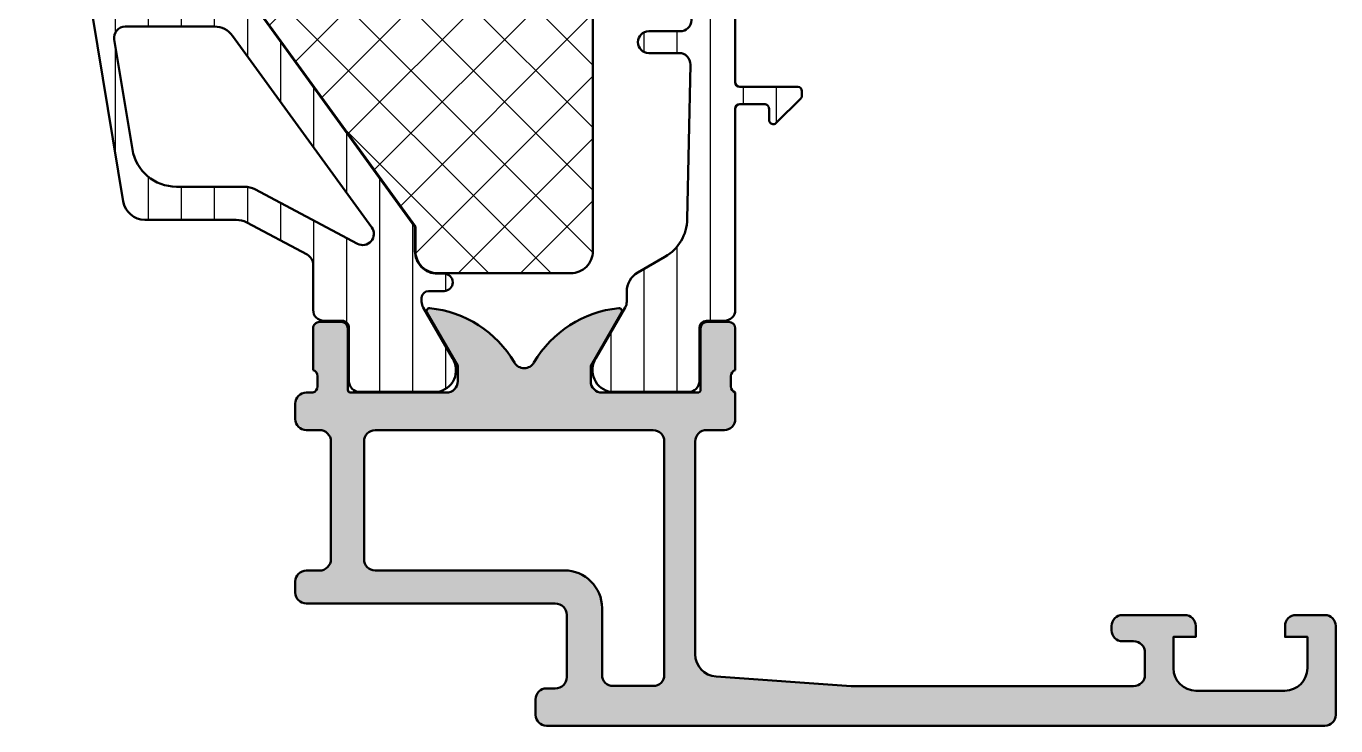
# Model space of a CAD drawing. Extents: x -35 to 43, y 0 to 100.
# Drawn here: x -15.9 to 43, y 0 to 31.5 of the extents above; entities that cross this region are included whole.
import ezdxf

# ---------------------------------------------------------------- set-up
doc = ezdxf.new("R2010")
doc.units = 0
for name, color, linetype, lineweight in [('0S-Alu contour', 7, 'Continuous', 50), ('0S-Alu hatch', 252, 'Continuous', 25), ('0S-Plastic contour', 254, 'Continuous', 50), ('0S-Plastic hatch', 253, 'Continuous', 25), ('0S-PT contour', 91, 'Continuous', 50), ('0S-PT hatch', 103, 'Continuous', 25)]:
    doc.layers.add(name, color=color, linetype=linetype, lineweight=lineweight)
pattern_1 = [(90, (0, 0), (-1.4859, 0), [])]

# ---------------------------------------------------------------- blocks, each defined once
blk = doc.blocks.new('445540__DCE06DD0_D2D4_4092_9A2A_D291191FE591_')
at = {"layer": '0S-Alu hatch'}
h = blk.add_hatch(color=256, dxfattribs=at)
edge = h.paths.add_edge_path()
edge.add_arc((-3.309999999999988, 13.79999999999999), 0.4899999999999807, 180, 269.9999999999992)
edge.add_line((-3.309999999999995, 13.31000000000001), (-2.709999999999965, 13.31))
edge.add_ellipse((-2.709999999999986, 12.80000000000003), major_axis=(-0.5099999999999714, 0), ratio=1, start_angle=180, end_angle=269.9999999999976, ccw=False)
edge.add_line((-2.200000000000015, 12.80000000000003), (-2.200000000000017, 7.5))
edge.add_ellipse((-2.710000000000022, 7.500000000000001), major_axis=(-0.5100000000000052, 0), ratio=1, start_angle=90.0000000000008, end_angle=180, ccw=False)
edge.add_line((-2.710000000000015, 6.989999999999996), (-3.310000000000009, 6.990000000000003))
edge.add_arc((-3.310000000000016, 6.500000000000031), 0.4899999999999718, 89.99999999999918, 180)
edge.add_line((-3.799999999999988, 6.500000000000031), (-3.79999999999999, 6.000000000000015))
edge.add_arc((-3.310000000000002, 6.000000000000001), 0.4899999999999878, 180, 270)
edge.add_line((-3.310000000000002, 5.510000000000013), (7.890000000000014, 5.510000000000006))
edge.add_ellipse((7.890000000000014, 5.000000000000014), major_axis=(-0.5099999999999918, 0), ratio=1, start_angle=180, end_angle=270, ccw=False)
edge.add_line((8.400000000000006, 5.000000000000014), (8.400000000000013, 2.200000000000008))
edge.add_ellipse((7.890000000000014, 2.200000000000005), major_axis=(-0.509999999999998, 0), ratio=1, start_angle=90, end_angle=180, ccw=False)
edge.add_line((7.890000000000014, 1.690000000000007), (7.490000000000001, 1.690000000000004))
edge.add_arc((7.490000000000001, 1.20000000000001), 0.4899999999999933, 90, 180)
edge.add_line((7.000000000000008, 1.20000000000001), (7.000000000000007, 0.4999999999999922))
edge.add_arc((7.489999999999987, 0.4999999999999922), 0.4899999999999807, 180, 270.0000000000008)
edge.add_line((7.489999999999994, 0.0100000000000116), (42.49, 0.0100000000000001))
edge.add_arc((42.49, 0.5000000000000002), 0.4900000000000002, 270, 360)
edge.add_line((42.98, 0.5000000000000002), (42.98, 4.5))
edge.add_arc((42.49, 4.5), 0.490000000000002, 0, 90)
edge.add_line((42.49, 4.990000000000002), (41.18999999999998, 4.99))
edge.add_arc((41.18999999999998, 4.5), 0.4900000000000003, 90, 180)
edge.add_line((40.69999999999999, 4.5), (40.69999999999999, 4.010000000000005))
edge.add_line((40.69999999999999, 4.010000000000005), (41.69999999999999, 4.009999999999999))
edge.add_line((41.69999999999999, 4.009999999999999), (41.69999999999997, 2.599999999999996))
edge.add_ellipse((40.68999999999996, 2.600000000000012), major_axis=(-1.010000000000005, 0), ratio=1, start_angle=90.0000000000004, end_angle=180, ccw=False)
edge.add_line((40.68999999999997, 1.590000000000007), (36.69, 1.589999999999993))
edge.add_ellipse((36.69, 2.599999999999993), major_axis=(-1.01, 0), ratio=1, start_angle=0, end_angle=90, ccw=False)
edge.add_line((35.68, 2.599999999999993), (35.68, 4.009999999999999))
edge.add_line((35.68, 4.009999999999999), (36.67999999999999, 4.009999999999999))
edge.add_line((36.67999999999999, 4.009999999999999), (36.67999999999999, 4.5))
edge.add_arc((36.18999999999999, 4.500000000000002), 0.490000000000002, 0, 90)
edge.add_line((36.18999999999999, 4.990000000000004), (33.39000000000001, 4.990000000000001))
edge.add_arc((33.39000000000001, 4.500000000000002), 0.4899999999999985, 90, 180)
edge.add_line((32.90000000000001, 4.500000000000002), (32.90000000000001, 4.29999999999998))
edge.add_arc((33.39000000000001, 4.29999999999998), 0.4899999999999949, 180, 270.0000000000008)
edge.add_line((33.39000000000002, 3.809999999999985), (33.89000000000001, 3.809999999999982))
edge.add_ellipse((33.89000000000001, 3.299999999999991), major_axis=(-0.5099999999999909, 0), ratio=1, start_angle=180, end_angle=270, ccw=False)
edge.add_line((34.4, 3.299999999999991), (34.39999999999999, 2.299999999999897))
edge.add_ellipse((33.88999999999998, 2.299999999999906), major_axis=(-0.5100000000000123, 0), ratio=1, start_angle=90.0000000000008, end_angle=180, ccw=False)
edge.add_line((33.88999999999998, 1.789999999999894), (21.18964331152382, 1.789999999999899))
edge.add_line((21.18964331152382, 1.789999999999899), (15.11804047951218, 2.22368591657225))
edge.add_ellipse((15.18999999999999, 3.231119203401298), major_axis=(-1.010000000000006, 0), ratio=1, start_angle=0, end_angle=85.91438322002438, ccw=False)
edge.add_line((14.17999999999998, 3.231119203401298), (14.18000000000001, 12.79999999999992))
edge.add_ellipse((14.68999999999999, 12.79999999999992), major_axis=(-0.5099999999999838, 0), ratio=1, start_angle=269.9999999999996, end_angle=360, ccw=False)
edge.add_line((14.68999999999999, 13.3099999999999), (15.49, 13.30999999999989))
edge.add_arc((15.49000000000001, 13.79999999999988), 0.4899999999999843, 269.9999999999992, 360)
edge.add_line((15.98, 13.79999999999988), (15.98, 14.99262344879947))
edge.add_ellipse((16.06883644654303, 15.26752059199314), major_axis=(-0.2888950563274324, 0), ratio=1, start_angle=-1.1442552597371218, end_angle=72.09111310866291, ccw=False)
edge.add_line((15.77999899999999, 15.2732897379372), (15.77999899999999, 15.72668241068087))
edge.add_ellipse((16.06886709564316, 15.73244365946855), major_axis=(-0.2889255417371464, 0), ratio=1, start_angle=-72.0866793135196, end_angle=1.1425681414552855, ccw=False)
edge.add_line((15.98, 16.0073629348569), (15.97999999999998, 17.87999800000002))
edge.add_arc((15.68999999999998, 17.87999800000001), 0.2900000000000027, 0, 89.9999999999986)
edge.add_line((15.68999999999999, 18.16999800000002), (14.71002568095721, 18.16999800000002))
edge.add_arc((14.71002568095721, 17.87999800000001), 0.2900000000000027, 90.00000000000142, 180)
edge.add_line((14.42002568095721, 17.87999800000001), (14.42002568095722, 15.12000000000001))
edge.add_ellipse((14.29002568095725, 15.12000000000002), major_axis=(-0.1299999999999635, 0), ratio=1, start_angle=90, end_angle=180, ccw=False)
edge.add_line((14.29002568095725, 14.99000000000005), (9.990000000000045, 14.99000000000006))
edge.add_ellipse((9.990000000000045, 15.50000000000005), major_axis=(-0.5099999999999838, 0), ratio=1, start_angle=0, end_angle=90, ccw=False)
edge.add_line((9.48000000000006, 15.50000000000005), (9.480000000000132, 16.20267949192444))
edge.add_line((9.480000000000132, 16.20267949192444), (10.86283520358449, 18.59782032302734))
edge.add_arc((10.75188021535154, 18.66188021535157), 0.1281197846484514, 329.9999999999974, 455.7414612842213)
edge.add_arc((11.23826165041132, 13.8243899230558), 4.989999999999979, 95.74146128421864, 149.6914553978769)
edge.add_ellipse((6.489999999999994, 16.59999999999978), major_axis=(-0.5100000000000104, 0), ratio=1, start_angle=30.30854460212481, end_angle=149.6914553978751, ccw=False)
edge.add_arc((1.741738349588658, 13.82438992305575), 4.99000000000001, 30.30854460212351, 84.2585387157822)
edge.add_arc((2.228119784648384, 18.66188021535158), 0.1281197846484315, 84.25853871578413, 210.0000000000005)
edge.add_line((2.117164796415452, 18.59782032302736), (3.49999999999985, 16.20267949192441))
edge.add_line((3.49999999999985, 16.20267949192441), (3.499999999999914, 15.50000000000008))
edge.add_ellipse((2.989999999999909, 15.50000000000003), major_axis=(-0.5100000000000052, 0), ratio=1, start_angle=90.0000000000008, end_angle=180, ccw=False)
edge.add_line((2.989999999999916, 14.99000000000003), (-1.310025680957224, 14.99000000000003))
edge.add_ellipse((-1.310025680957217, 15.12000000000003), major_axis=(-0.1299999999999919, 0), ratio=1, start_angle=0, end_angle=89.99999999999687, ccw=False)
edge.add_line((-1.440025680957209, 15.12000000000003), (-1.440025680957205, 17.87999800000001))
edge.add_arc((-1.730025680957204, 17.87999800000001), 0.2899999999999991, 0, 90)
edge.add_line((-1.730025680957204, 18.16999800000001), (-2.71, 18.16999800000001))
edge.add_arc((-2.710000000000015, 17.87999800000001), 0.2900000000000062, 89.99999999999721, 180)
edge.add_line((-3.000000000000021, 17.87999800000001), (-3, 16.00736293485693))
edge.add_ellipse((-3.088867095643166, 15.73244365946858), major_axis=(-0.2889255417371519, 0), ratio=1, start_angle=178.8574318584978, end_angle=252.0866793135164, ccw=False)
edge.add_line((-2.799998999999999, 15.72668241068065), (-2.799999000000006, 15.27328973793732))
edge.add_ellipse((-3.088836446543048, 15.26752059199311), major_axis=(-0.2888950563274319, 0), ratio=1, start_angle=106.1312633629922, end_angle=181.1442552597671, ccw=False)
edge.add_line((-3.008570173487521, 14.99), (-3.310000000000002, 14.99))
edge.add_arc((-3.310000000000002, 14.5), 0.4900000000000074, 90, 180)
edge.add_line((-3.800000000000009, 14.5), (-3.799999999999968, 13.79999999999999))
edge = h.paths.add_edge_path()
edge.add_ellipse((-0.2099999999999866, 12.8), major_axis=(-0.5, 0), ratio=1, start_angle=270, end_angle=360, ccw=False)
edge.add_line((-0.2099999999999866, 13.3), (12.28999999999999, 13.3))
edge.add_ellipse((12.28999999999999, 12.8), major_axis=(-0.5, 0), ratio=1, start_angle=180, end_angle=270, ccw=False)
edge.add_line((12.78999999999999, 12.8), (12.78999999999999, 2.300000000000004))
edge.add_ellipse((12.28999999999999, 2.300000000000004), major_axis=(-0.5, 0), ratio=1, start_angle=90, end_angle=180, ccw=False)
edge.add_line((12.28999999999999, 1.800000000000004), (10.49, 1.800000000000005))
edge.add_ellipse((10.49, 2.299999999999998), major_axis=(-0.4999999999999929, 0), ratio=1, start_angle=0, end_angle=90, ccw=False)
edge.add_line((9.990000000000009, 2.299999999999999), (9.990000000000009, 5.300000000000004))
edge.add_arc((8.290000000000006, 5.300000000000004), 1.700000000000002, 0, 90)
edge.add_line((8.290000000000006, 7.000000000000007), (-0.2099999999999937, 7.000000000000007))
edge.add_ellipse((-0.2099999999999937, 7.500000000000007), major_axis=(-0.5, 0), ratio=1, start_angle=0, end_angle=90, ccw=False)
edge.add_line((-0.7099999999999937, 7.500000000000007), (-0.7099999999999868, 12.8))
at = {"layer": '0S-Alu contour', "color": 7}
for points in [[(2.117164796415452, 18.59782032302736), (3.49999999999985, 16.20267949192441), (3.499999999999914, 15.50000000000008)], [(9.48000000000006, 15.50000000000005), (9.480000000000132, 16.20267949192444), (10.86283520358449, 18.59782032302734)], [(-3.000000000000021, 17.87999800000001), (-3, 16.00736293485693)], [(-1.730025680957204, 18.16999800000001), (-2.71, 18.16999800000001)], [(-1.440025680957209, 15.12000000000003), (-1.440025680957205, 17.87999800000001)], [(14.42002568095721, 17.87999800000001), (14.42002568095722, 15.12000000000001)], [(15.68999999999999, 18.16999800000002), (14.71002568095721, 18.16999800000002)], [(15.98, 16.0073629348569), (15.97999999999998, 17.87999800000002)], [(-2.799998999999999, 15.72668241068065), (-2.799999000000006, 15.27328973793732)], [(15.77999899999999, 15.2732897379372), (15.77999899999999, 15.72668241068087)], [(-3.008570173487521, 14.99), (-3.310000000000002, 14.99)], [(2.989999999999916, 14.99000000000003), (-1.310025680957224, 14.99000000000003)], [(14.29002568095725, 14.99000000000005), (9.990000000000045, 14.99000000000006)], [(15.98, 13.79999999999988), (15.98, 14.99262344879947)], [(-3.800000000000009, 14.5), (-3.799999999999968, 13.79999999999999)], [(-3.309999999999995, 13.31000000000001), (-2.709999999999965, 13.31)], [(-0.2099999999999866, 13.3), (12.28999999999999, 13.3)], [(14.68999999999999, 13.3099999999999), (15.49, 13.30999999999989)], [(-2.200000000000015, 12.80000000000003), (-2.200000000000017, 7.5)], [(-0.7099999999999937, 7.500000000000007), (-0.7099999999999868, 12.8)], [(12.78999999999999, 12.8), (12.78999999999999, 2.300000000000004)], [(14.17999999999998, 3.231119203401298), (14.18000000000001, 12.79999999999992)], [(-3.799999999999988, 6.500000000000031), (-3.79999999999999, 6.000000000000015)], [(-2.710000000000015, 6.989999999999996), (-3.310000000000009, 6.990000000000003)], [(8.290000000000006, 7.000000000000007), (-0.2099999999999937, 7.000000000000007)], [(-3.310000000000002, 5.510000000000013), (7.890000000000014, 5.510000000000006)], [(9.990000000000009, 2.299999999999999), (9.990000000000009, 5.300000000000004)], [(8.400000000000006, 5.000000000000014), (8.400000000000013, 2.200000000000008)], [(36.18999999999999, 4.990000000000004), (33.39000000000001, 4.990000000000001)], [(42.49, 4.990000000000002), (41.18999999999998, 4.99)], [(32.90000000000001, 4.500000000000002), (32.90000000000001, 4.29999999999998)], [(35.68, 2.599999999999993), (35.68, 4.009999999999999), (36.67999999999999, 4.009999999999999), (36.67999999999999, 4.5)], [(40.69999999999999, 4.5), (40.69999999999999, 4.010000000000005), (41.69999999999999, 4.009999999999999), (41.69999999999997, 2.599999999999996)], [(42.98, 0.5000000000000002), (42.98, 4.5)], [(33.39000000000002, 3.809999999999985), (33.89000000000001, 3.809999999999982)], [(34.4, 3.299999999999991), (34.39999999999999, 2.299999999999897)], [(12.28999999999999, 1.800000000000004), (10.49, 1.800000000000005)], [(33.88999999999998, 1.789999999999894), (21.18964331152382, 1.789999999999899), (15.11804047951218, 2.22368591657225)], [(7.000000000000008, 1.20000000000001), (7.000000000000007, 0.4999999999999922)], [(7.890000000000014, 1.690000000000007), (7.490000000000001, 1.690000000000004)], [(40.68999999999997, 1.590000000000007), (36.69, 1.589999999999993)], [(7.489999999999994, 0.0100000000000116), (42.49, 0.0100000000000001)]]:
    blk.add_lwpolyline(points, dxfattribs=at)
for centre, radius, start, end in [((2.228119784648384, 18.66188021535158), 0.1281197846484315, 84.25853871578413, 210.0000000000005), ((1.741738349588658, 13.82438992305575), 4.99000000000001, 30.30854460212351, 84.2585387157822), ((11.23826165041132, 13.8243899230558), 4.989999999999979, 95.74146128421864, 149.6914553978769), ((10.75188021535154, 18.66188021535157), 0.1281197846484514, 329.9999999999974, 95.74146128422142), ((-2.710000000000015, 17.87999800000001), 0.2900000000000062, 89.99999999999721, 180), ((-1.730025680957204, 17.87999800000001), 0.2899999999999991, 0, 90), ((14.71002568095721, 17.87999800000001), 0.2900000000000027, 90.00000000000142, 180), ((15.68999999999998, 17.87999800000001), 0.2900000000000027, 0, 89.9999999999986), ((-3.310000000000002, 14.5), 0.4900000000000074, 90, 180), ((-3.309999999999988, 13.79999999999999), 0.4899999999999807, 180, 269.9999999999992), ((15.49000000000001, 13.79999999999988), 0.4899999999999843, 269.9999999999992, 0), ((-3.310000000000016, 6.500000000000031), 0.4899999999999718, 89.99999999999918, 180), ((8.290000000000006, 5.300000000000004), 1.700000000000002, 0, 90), ((-3.310000000000002, 6.000000000000001), 0.4899999999999878, 180, 270), ((33.39000000000001, 4.500000000000002), 0.4899999999999985, 90, 180), ((36.18999999999999, 4.500000000000002), 0.490000000000002, 0, 90), ((41.18999999999998, 4.5), 0.4900000000000003, 90, 180), ((42.49, 4.5), 0.490000000000002, 0, 90), ((33.39000000000001, 4.29999999999998), 0.4899999999999949, 180, 270.0000000000008), ((7.490000000000001, 1.20000000000001), 0.4899999999999933, 90, 180), ((7.489999999999987, 0.4999999999999922), 0.4899999999999807, 180, 270.0000000000008), ((42.49, 0.5000000000000002), 0.4900000000000002, 270, 0)]:
    blk.add_arc(centre, radius, start, end, dxfattribs=at)
at = {"layer": '0S-Alu contour', "color": 7, "extrusion": (0, 0, -1)}
for centre, radius, start, end in [((3.088867095643166, 15.73244365946858), 0.2889255417371519, 107.9133206864836, 181.1425681415022), ((-6.489999999999994, 16.59999999999978), 0.5100000000000104, 210.3085446021249, 329.6914553978753), ((-16.06886709564316, 15.73244365946855), 0.2889255417371464, 358.8574318585447, 72.08667931351962), ((-2.989999999999909, 15.50000000000003), 0.5100000000000052, 180, 269.9999999999992), ((-9.990000000000045, 15.50000000000005), 0.5099999999999838, 270, 0), ((3.088836446543048, 15.26752059199311), 0.2888950563274319, 178.8557447402329, 253.8687366370078), ((1.310025680957217, 15.12000000000003), 0.1299999999999919, 270.0000000000031, 0), ((-14.29002568095725, 15.12000000000002), 0.1299999999999635, 180, 270), ((-16.06883644654303, 15.26752059199314), 0.2888950563274324, 287.9088868913371, 1.144255259737108), ((2.709999999999986, 12.80000000000003), 0.5099999999999714, 90.00000000000239, 180), ((0.2099999999999866, 12.8), 0.5, 0, 90), ((-12.28999999999999, 12.8), 0.5, 90, 180), ((-14.68999999999999, 12.79999999999992), 0.5099999999999838, 0, 90.0000000000004), ((2.710000000000022, 7.500000000000001), 0.5100000000000052, 180, 269.9999999999992), ((0.2099999999999937, 7.500000000000007), 0.5, 270, 0), ((-7.890000000000014, 5.000000000000014), 0.5099999999999918, 90, 180), ((-33.89000000000001, 3.299999999999991), 0.5099999999999909, 90, 180), ((-15.18999999999999, 3.231119203401298), 1.010000000000006, 274.0856167799756, 0), ((-36.69, 2.599999999999993), 1.01, 270, 0), ((-40.68999999999996, 2.600000000000012), 1.010000000000005, 180, 269.9999999999996), ((-7.890000000000014, 2.200000000000005), 0.509999999999998, 180, 270), ((-10.49, 2.299999999999998), 0.4999999999999929, 270, 0), ((-12.28999999999999, 2.300000000000004), 0.5, 180, 270), ((-33.88999999999998, 2.299999999999906), 0.5100000000000123, 180, 269.9999999999992)]:
    blk.add_arc(centre, radius, start, end, dxfattribs=at)
blk = doc.blocks.new('245333__CA437970_E6E6_48C7_9A82_81B2F6ED6A82___040BDB8F_8A18_4A2A_B75D_3E2C8978159D_')
at = {"layer": '0S-Plastic hatch'}
h = blk.add_hatch(dxfattribs=at)
h.set_pattern_fill('ANSI31', color=256, scale=0.4680000000000001, angle=45, style=0)
h.set_pattern_definition(pattern_1)
edge = h.paths.add_edge_path()
edge.add_line((15.97999999999989, 73.79000299999997), (15.97999999999992, 64.75000000000767))
edge.add_arc((16.18999999999993, 64.75000000000767), 0.2100000000000151, 180, 269.9999999999971)
edge.add_line((16.18999999999992, 64.54000000000767), (17.28999999999603, 64.54000000000755))
edge.add_arc((17.28999999999605, 64.75000000000774), 0.2100000000001927, 269.9999999999932, 360)
edge.add_line((17.49999999999625, 64.75000000000774), (17.49999999999624, 65.25000000000763))
edge.add_ellipse((17.68999999999624, 65.25000000000763), major_axis=(-0.1900000000000084, 0), ratio=1, start_angle=225.0000000000016, end_angle=360, ccw=False)
edge.add_line((17.82435028842169, 65.38435028843308), (18.92435028842167, 64.2843502884331))
edge.add_ellipse((18.78999999999616, 64.15000000000761), major_axis=(-0.190000000000084, 0), ratio=1, start_angle=180, end_angle=224.9999999999962, ccw=False)
edge.add_line((18.97999999999624, 64.15000000000761), (18.97999999999601, 63.9500000000072))
edge.add_ellipse((18.78999999999621, 63.95000000000742), major_axis=(-0.1899999999998023, 0), ratio=1, start_angle=90, end_angle=180, ccw=False)
edge.add_line((18.78999999999621, 63.76000000000762), (16.18999999999616, 63.76000000000761))
edge.add_arc((16.18999999999616, 63.55000000001139), 0.2099999999962208, 90.00000000000095, 180)
edge.add_line((15.97999999999994, 63.55000000001139), (15.98000000000007, 28.94999999999603))
edge.add_arc((16.18999999999617, 28.94999999999603), 0.2099999999961071, 180, 270)
edge.add_line((16.18999999999617, 28.73999999999992), (18.78999999999621, 28.73999999999993))
edge.add_ellipse((18.7899999999962, 28.55000000000013), major_axis=(-0.1899999999997952, 0), ratio=1, start_angle=180, end_angle=269.99999999999784, ccw=False)
edge.add_line((18.979999999996, 28.55000000000013), (18.97999999999625, 28.3500000000002))
edge.add_ellipse((18.78999999999621, 28.34999999999995), major_axis=(-0.1900000000000368, 0), ratio=1, start_angle=135.0000000000015, end_angle=180, ccw=False)
edge.add_line((18.92435028842168, 28.21564971157449), (17.82435028842169, 27.11564971157447))
edge.add_ellipse((17.68999999999624, 27.24999999999992), major_axis=(-0.1900000000000011, 0), ratio=1, start_angle=0, end_angle=134.9999999999985, ccw=False)
edge.add_line((17.49999999999624, 27.24999999999992), (17.49999999999624, 27.74999999999979))
edge.add_arc((17.28999999999605, 27.74999999999979), 0.2100000000001891, 0, 90.0000000000058)
edge.add_line((17.28999999999603, 27.95999999999998), (16.19000000000376, 27.95999999999988))
edge.add_arc((16.19000000000378, 27.74999999999617), 0.2100000000037028, 90.00000000000486, 180)
edge.add_line((15.98000000000007, 27.74999999999617), (15.98000000000011, 18.70999700000012))
edge.add_ellipse((15.49, 18.70999700000012), major_axis=(-0.4900000000001051, 0), ratio=1, start_angle=90, end_angle=180, ccw=False)
edge.add_line((15.49, 18.21999700000001), (14.67966598775747, 18.21999700000002))
edge.add_arc((14.67966598775747, 17.90999700000001), 0.3100000000000058, 90, 180)
edge.add_line((14.36966598775747, 17.90999700000001), (14.37000061716089, 15.50999722280127))
edge.add_ellipse((13.88000531041818, 15.50999530673904), major_axis=(-0.4899953067464561, 0), ratio=1, start_angle=89.99992156330188, end_angle=180.0002240468632, ccw=False)
edge.add_line((13.88000463962507, 15.01999999999304), (10.40417750381583, 15.02000000000001))
edge.add_ellipse((10.54577115089187, 15.99981807472286), major_axis=(-0.9899960709244748, 0), ratio=1, start_angle=-32.74075698839442, end_angle=81.77710364110402, ccw=False)
edge.add_line((9.7130594459111, 16.53524634894259), (11.03169560919379, 18.81919149350405))
edge.add_arc((10.59002263812885, 19.07419146728957), 0.5099999999999473, 330.0000034006555, 360.5398516222405)
edge.add_line((11.10000000000013, 19.07899671221209), (11.10000000000013, 19.53149545762268))
edge.add_ellipse((12.09000000000008, 19.53149545762267), major_axis=(-0.9899999999999485, 0), ratio=1, start_angle=299.9999999999982, end_angle=360, ccw=False)
edge.add_line((11.59500000000014, 20.38886060736924), (12.81844590919087, 21.09521743237939))
edge.add_arc((11.81344590919092, 22.83592849398614), 2.010000000000001, 299.9999999999983, 358.8298047176663)
edge.add_line((13.82302670811728, 22.79487958917154), (13.96488342538068, 29.7395846062411))
edge.add_arc((13.4549897898322, 29.75000000000003), 0.5100000000000029, 358.8298047176656, 449.9999999999996)
edge.add_line((13.4549897898322, 30.26000000000003), (12.09, 30.26000000000003))
edge.add_ellipse((12.09, 30.75000000000003), major_axis=(-0.490000000000002, 0), ratio=1, start_angle=-90, end_angle=90, ccw=False)
edge.add_line((12.09, 31.24000000000004), (13.49584299149151, 31.24000000000002))
edge.add_arc((13.49584299149152, 31.75000000000002), 0.509999999999998, 269.9999999999992, 358.8298047176663)
edge.add_line((14.00573662704, 31.73958460624109), (14.16914943367725, 39.73958460624114))
edge.add_arc((13.65925579812882, 39.75000000000008), 0.5099999999999496, 358.8298047176656, 450.0000000000004)
edge.add_line((13.65925579812882, 40.26000000000002), (12.09000000000001, 40.26000000000002))
edge.add_ellipse((12.09000000000001, 40.75000000000002), major_axis=(-0.490000000000002, 0), ratio=1, start_angle=-90, end_angle=90, ccw=False)
edge.add_line((12.09000000000001, 41.24000000000003), (13.68999999999992, 41.24000000000002))
edge.add_arc((13.68999999999992, 41.7500000000001), 0.5100000000000762, 269.9999999999996, 360)
edge.add_line((14.2, 41.7500000000001), (14.2, 50.75000000000001))
edge.add_arc((13.68999999999999, 50.75000000000001), 0.5100000000000087, 0, 89.9999999999996)
edge.add_line((13.68999999999999, 51.26000000000002), (12.09, 51.26000000000002))
edge.add_ellipse((12.09, 51.75000000000003), major_axis=(-0.490000000000002, 0), ratio=1, start_angle=-90, end_angle=90, ccw=False)
edge.add_line((12.09, 52.24000000000003), (13.65925579812879, 52.24000000000004))
edge.add_arc((13.65925579812878, 52.75000000000003), 0.5099999999999838, 270.0000000000004, 361.1701952823318)
edge.add_line((14.16914943367725, 52.76041539375894), (14.00573662704, 60.76041539375893))
edge.add_arc((13.49584299149152, 60.74999999999999), 0.5099999999999995, 1.170195282334352, 89.999999999998)
edge.add_line((13.49584299149154, 61.25999999999999), (12.08999999999998, 61.26000000000004))
edge.add_ellipse((12.08999999999998, 61.75000000000003), major_axis=(-0.4899999999999878, 0), ratio=1, start_angle=-90, end_angle=90, ccw=False)
edge.add_line((12.08999999999998, 62.24000000000001), (13.45498978983221, 62.24000000000003))
edge.add_arc((13.4549897898322, 62.75000000000003), 0.509999999999998, 270.0000000000008, 361.1701952823344)
edge.add_line((13.96488342538068, 62.76041539375897), (13.82302670811728, 69.70512041082851))
edge.add_arc((11.81344590919098, 69.66407150601391), 2.009999999999937, 1.170195282334352, 59.99999999999964)
edge.add_line((12.81844590919096, 71.40478256762057), (11.59500000000011, 72.11113939263083))
edge.add_ellipse((12.09000000000011, 72.96850454237742), major_axis=(-0.9899999999999904, 0), ratio=1, start_angle=0, end_angle=59.99999999999977, ccw=False)
edge.add_line((11.10000000000012, 72.96850454237742), (11.10000000000015, 73.4210032878028))
edge.add_arc((10.59002263812846, 73.42580853271025), 0.5100000000002292, 359.4601483794541, 389.999996599346)
edge.add_line((11.03169560919363, 73.68080850649592), (9.71305944591088, 75.9647536510575))
edge.add_ellipse((10.54577115089172, 76.50018192527715), major_axis=(-0.989996070924484, 0), ratio=1, start_angle=-81.777103641096, end_angle=32.740756988388284, ccw=False)
edge.add_line((10.40417750381554, 77.47999999999999), (13.88000463962494, 77.48000000000695))
edge.add_ellipse((13.88000463962493, 76.99000402256138), major_axis=(-0.4899959774455738, 0), ratio=1, start_angle=179.9920113084649, end_angle=269.99999999999835, ccw=False)
edge.add_line((14.37000061230764, 76.98993570292706), (14.36966598785454, 74.59000439430844))
edge.add_arc((14.67966598775733, 74.590003), 0.3099999999059286, 179.9997422960936, 270.0000000000007)
edge.add_line((14.67966598775733, 74.28000300009407), (15.48999999999984, 74.280003))
edge.add_ellipse((15.48999999999985, 73.79000299999996), major_axis=(-0.4900000000000376, 0), ratio=1, start_angle=180, end_angle=270.0000000000008, ccw=False)
at = {"layer": '0S-Plastic contour', "color": 7}
for points in [[(10.40417750381554, 77.47999999999999), (13.88000463962494, 77.48000000000695)], [(14.37000061230764, 76.98993570292706), (14.36966598785454, 74.59000439430844)], [(11.03169560919363, 73.68080850649592), (9.71305944591088, 75.9647536510575)], [(14.67966598775733, 74.28000300009407), (15.48999999999984, 74.280003)], [(15.97999999999989, 73.79000299999997), (15.97999999999992, 64.75000000000767)], [(11.10000000000012, 72.96850454237742), (11.10000000000015, 73.4210032878028)], [(12.81844590919096, 71.40478256762057), (11.59500000000011, 72.11113939263083)], [(13.96488342538068, 62.76041539375897), (13.82302670811728, 69.70512041082851)], [(17.82435028842169, 65.38435028843308), (18.92435028842167, 64.2843502884331)], [(17.49999999999625, 64.75000000000774), (17.49999999999624, 65.25000000000763)], [(16.18999999999992, 64.54000000000767), (17.28999999999603, 64.54000000000755)], [(18.78999999999621, 63.76000000000762), (16.18999999999616, 63.76000000000761)], [(18.97999999999624, 64.15000000000761), (18.97999999999601, 63.9500000000072)], [(15.97999999999994, 63.55000000001139), (15.98000000000007, 28.94999999999603)], [(12.08999999999998, 62.24000000000001), (13.45498978983221, 62.24000000000003)], [(13.49584299149154, 61.25999999999999), (12.08999999999998, 61.26000000000004)], [(14.16914943367725, 52.76041539375894), (14.00573662704, 60.76041539375893)], [(12.09, 52.24000000000003), (13.65925579812879, 52.24000000000004)], [(13.68999999999999, 51.26000000000002), (12.09, 51.26000000000002)], [(14.2, 41.7500000000001), (14.2, 50.75000000000001)], [(12.09000000000001, 41.24000000000003), (13.68999999999992, 41.24000000000002)], [(13.65925579812882, 40.26000000000002), (12.09000000000001, 40.26000000000002)], [(14.00573662704, 31.73958460624109), (14.16914943367725, 39.73958460624114)], [(12.09, 31.24000000000004), (13.49584299149151, 31.24000000000002)], [(13.4549897898322, 30.26000000000003), (12.09, 30.26000000000003)], [(13.82302670811728, 22.79487958917154), (13.96488342538068, 29.7395846062411)], [(16.18999999999617, 28.73999999999992), (18.78999999999621, 28.73999999999993)], [(18.979999999996, 28.55000000000013), (18.97999999999625, 28.3500000000002)], [(15.98000000000007, 27.74999999999617), (15.98000000000011, 18.70999700000012)], [(17.28999999999603, 27.95999999999998), (16.19000000000376, 27.95999999999988)], [(17.49999999999624, 27.24999999999992), (17.49999999999624, 27.74999999999979)], [(18.92435028842168, 28.21564971157449), (17.82435028842169, 27.11564971157447)], [(11.59500000000014, 20.38886060736924), (12.81844590919087, 21.09521743237939)], [(11.10000000000013, 19.07899671221209), (11.10000000000013, 19.53149545762268)], [(9.7130594459111, 16.53524634894259), (11.03169560919379, 18.81919149350405)], [(14.36966598775747, 17.90999700000001), (14.37000061716089, 15.50999722280127)], [(15.49, 18.21999700000001), (14.67966598775747, 18.21999700000002)], [(13.88000463962507, 15.01999999999304), (10.40417750381583, 15.02000000000001)]]:
    blk.add_lwpolyline(points, dxfattribs=at)
at = {"layer": '0S-Plastic contour', "color": 7, "extrusion": (0, 0, -1)}
for centre, radius, start, end in [((-10.54577115089172, 76.50018192527715), 0.989996070924484, 327.2592430116117, 81.77710364109612), ((-13.88000463962493, 76.99000402256138), 0.4899959774455738, 90.00000000000165, 180.0079886915352), ((-15.48999999999985, 73.79000299999996), 0.4900000000000376, 89.99999999999918, 180), ((-12.09000000000011, 72.96850454237742), 0.9899999999999904, 300.0000000000002, 0), ((-17.68999999999624, 65.25000000000763), 0.1900000000000084, 0, 134.9999999999984), ((-18.78999999999616, 64.15000000000761), 0.190000000000084, 135.0000000000038, 180), ((-18.78999999999621, 63.95000000000742), 0.1899999999998023, 180, 270), ((-12.08999999999998, 61.75000000000003), 0.4899999999999878, 270, 90), ((-12.09, 51.75000000000003), 0.490000000000002, 270, 90), ((-12.09000000000001, 40.75000000000002), 0.490000000000002, 270, 90), ((-12.09, 30.75000000000003), 0.490000000000002, 270, 90), ((-18.7899999999962, 28.55000000000013), 0.1899999999997952, 90.00000000000216, 180), ((-18.78999999999621, 28.34999999999995), 0.1900000000000368, 180, 224.9999999999985), ((-17.68999999999624, 27.24999999999992), 0.1900000000000011, 225.0000000000015, 0), ((-12.09000000000008, 19.53149545762267), 0.9899999999999486, 0, 60.00000000000181), ((-15.49, 18.70999700000012), 0.4900000000001051, 180, 270), ((-10.54577115089187, 15.99981807472286), 0.989996070924475, 278.222896358896, 32.74075698839435), ((-13.88000531041818, 15.50999530673904), 0.4899953067464561, 179.9997759531368, 270.0000784366981)]:
    blk.add_arc(centre, radius, start, end, dxfattribs=at)
at = {"layer": '0S-Plastic contour', "color": 7}
for centre, radius, start, end in [((14.67966598775733, 74.590003), 0.3099999999059286, 179.9997422960936, 270.0000000000007), ((10.59002263812846, 73.42580853271025), 0.5100000000002292, 359.4601483794541, 29.99999659934601), ((11.81344590919098, 69.66407150601391), 2.009999999999937, 1.170195282334352, 59.99999999999964), ((16.18999999999993, 64.75000000000767), 0.2100000000000151, 180, 269.9999999999971), ((17.28999999999605, 64.75000000000774), 0.2100000000001927, 269.9999999999932, 0), ((16.18999999999616, 63.55000000001139), 0.2099999999962208, 90.00000000000095, 180), ((13.4549897898322, 62.75000000000003), 0.509999999999998, 270.0000000000008, 1.170195282334352), ((13.49584299149152, 60.74999999999999), 0.5099999999999995, 1.170195282334352, 89.999999999998), ((13.65925579812878, 52.75000000000003), 0.5099999999999838, 270.0000000000004, 1.17019528233186), ((13.68999999999999, 50.75000000000001), 0.5100000000000087, 0, 89.9999999999996), ((13.68999999999992, 41.7500000000001), 0.5100000000000762, 269.9999999999996, 0), ((13.65925579812882, 39.75000000000008), 0.5099999999999496, 358.8298047176656, 90.0000000000004), ((13.49584299149152, 31.75000000000002), 0.509999999999998, 269.9999999999992, 358.8298047176663), ((13.4549897898322, 29.75000000000003), 0.5100000000000029, 358.8298047176656, 89.9999999999996), ((16.18999999999617, 28.94999999999603), 0.2099999999961071, 180, 270), ((16.19000000000378, 27.74999999999617), 0.2100000000037028, 90.00000000000486, 180), ((17.28999999999605, 27.74999999999979), 0.2100000000001891, 0, 90.0000000000058), ((11.81344590919092, 22.83592849398614), 2.010000000000001, 299.9999999999983, 358.8298047176663), ((10.59002263812885, 19.07419146728957), 0.5099999999999473, 330.0000034006555, 0.5398516222405196), ((14.67966598775747, 17.90999700000001), 0.3100000000000058, 90, 180)]:
    blk.add_arc(centre, radius, start, end, dxfattribs=at)
blk = doc.blocks.new('465880__5D8CA858_9A59_423A_A1BF_18327F37A4E4_')
at = {"layer": '0S-PT hatch'}
h = blk.add_hatch(dxfattribs=at)
h.set_pattern_fill('ANSI37', color=256, scale=0.625, angle=90, style=0)
h.set_pattern_definition([(135, (0, 0), (-1.403165018917055, -1.403165018917055), []), (225, (0, 0), (1.403165018917055, -1.403165018917055), [])])
edge = h.paths.add_edge_path()
edge.add_ellipse((8.590000000000018, 61.14999999999987), major_axis=(-0.9900000000000517, 0), ratio=1, start_angle=180, end_angle=269.99999999999955, ccw=False)
edge.add_line((9.58000000000007, 61.14999999999987), (9.580000000000126, 21.35000000000009))
edge.add_ellipse((8.590000000000103, 21.35000000000009), major_axis=(-0.9900000000000233, 0), ratio=1, start_angle=89.9999999999996, end_angle=180, ccw=False)
edge.add_line((8.590000000000096, 20.36000000000006), (2.890000000000021, 20.36000000000006))
edge.add_line((2.890000000000021, 20.36000000000006), (2.590000000000067, 20.36000000000001))
edge.add_ellipse((2.590000000000046, 21.35000000000001), major_axis=(-0.9899999999999913, 0), ratio=1, start_angle=0, end_angle=90.0000000000012, ccw=False)
edge.add_line((1.600000000000054, 21.35000000000001), (1.600000000000051, 22.45324919696233))
edge.add_line((1.600000000000051, 22.45324919696233), (-5.17380363968425, 31.77659005944564))
edge.add_ellipse((-3.563859820878164, 32.94628271150761), major_axis=(-1.989999999999923, 0), ratio=1, start_angle=9.360190801913518, end_angle=35.999999999999886, ccw=False)
edge.add_line((-5.527363772053798, 32.62262821406107), (-8.351706504563843, 49.7569741246221))
edge.add_ellipse((-6.38820255338809, 50.08062862206865), major_axis=(-1.990000000000043, 0), ratio=1, start_angle=-45.0000000000004, end_angle=9.360190801913404, ccw=False)
edge.add_line((-7.795345047949339, 51.48777111662992), (-3.888715369815031, 55.39440079476417))
edge.add_arc((-5.310000000000009, 56.81568542494915), 2.010000000000019, 315.0000000000002, 360)
edge.add_line((-3.29999999999999, 56.81568542494915), (-3.299999999999869, 60.53341924626915))
edge.add_ellipse((-2.309999999999845, 60.5334192462691), major_axis=(-0.9900000000000233, 0), ratio=1, start_angle=299.99999999999915, end_angle=360, ccw=False)
edge.add_line((-2.804999999999843, 61.39078439601572), (-1.737050807568813, 62.00736514974662))
edge.add_ellipse((-1.24205080756883, 61.15000000000002), major_axis=(-0.9899999999999893, 0), ratio=1, start_angle=270.0000000000004, end_angle=299.9999999999992, ccw=False)
edge.add_line((-1.242050807568837, 62.14000000000002), (2.890000000000021, 62.13999999999995))
edge.add_line((2.890000000000021, 62.13999999999995), (8.590000000000025, 62.13999999999992))
at = {"layer": '0S-PT contour', "color": 7}
for points in [[(-2.804999999999843, 61.39078439601572), (-1.737050807568813, 62.00736514974662)], [(-1.242050807568837, 62.14000000000002), (2.890000000000021, 62.13999999999995), (8.590000000000025, 62.13999999999992)], [(9.58000000000007, 61.14999999999987), (9.580000000000126, 21.35000000000009)], [(-3.29999999999999, 56.81568542494915), (-3.299999999999869, 60.53341924626915)], [(-7.795345047949339, 51.48777111662992), (-3.888715369815031, 55.39440079476417)], [(-5.527363772053798, 32.62262821406107), (-8.351706504563843, 49.7569741246221)], [(1.600000000000054, 21.35000000000001), (1.600000000000051, 22.45324919696233), (-5.17380363968425, 31.77659005944564)], [(8.590000000000096, 20.36000000000006), (2.890000000000021, 20.36000000000006), (2.590000000000067, 20.36000000000001)]]:
    blk.add_lwpolyline(points, dxfattribs=at)
at = {"layer": '0S-PT contour', "color": 7, "extrusion": (0, 0, -1)}
for centre, radius, start, end in [((1.24205080756883, 61.15000000000002), 0.9899999999999893, 60.00000000000078, 89.99999999999959), ((-8.590000000000018, 61.14999999999987), 0.9900000000000517, 90.00000000000043, 180), ((2.309999999999845, 60.5334192462691), 0.9900000000000233, 0, 60.00000000000087), ((6.38820255338809, 50.08062862206865), 1.990000000000043, 350.6398091980866, 45.00000000000044), ((3.563859820878164, 32.94628271150761), 1.989999999999923, 324.0000000000002, 350.6398091980865), ((-2.590000000000046, 21.35000000000001), 0.9899999999999913, 269.9999999999988, 0), ((-8.590000000000103, 21.35000000000009), 0.9900000000000233, 180, 270.0000000000004)]:
    blk.add_arc(centre, radius, start, end, dxfattribs=at)
at = {"layer": '0S-PT contour', "color": 7}
blk.add_arc((-5.310000000000009, 56.81568542494915), 2.010000000000019, 315.0000000000002, 0, dxfattribs=at)
blk = doc.blocks.new('245333__4BA00B7A_4F21_491B_8B34_E3CC9DB28BD4___0E13F685_0C3E_47C6_8A39_FEC7545D7EFD_')
at = {"layer": '0S-Plastic hatch'}
h = blk.add_hatch(dxfattribs=at)
h.set_pattern_fill('ANSI31', color=256, scale=0.4680000000000001, angle=45, style=0)
h.set_pattern_definition(pattern_1)
edge = h.paths.add_edge_path()
edge.add_ellipse((-7.310000000000052, 62.75000000000009), major_axis=(-0.3100000000001444, 0), ratio=1, start_angle=90.00000000000131, end_angle=180, ccw=False)
edge.add_line((-7.310000000000044, 62.43999999999994), (-11.17602540378483, 62.43999999999995))
edge.add_arc((-11.17602540378483, 61.95000000000001), 0.4899999999999381, 90.00000000000082, 120.0000000000039)
edge.add_line((-11.42102540378482, 62.37435244785431), (-15.65499999999994, 59.92986607498724))
edge.add_arc((-15.40999999999991, 59.50551362713285), 0.4900000000000251, 120.0000000000018, 180)
edge.add_line((-15.89999999999994, 59.50551362713285), (-15.89999999999993, 50.05081865226767))
edge.add_line((-15.89999999999993, 50.05081865226767), (-11.53815944526324, 23.58898595353155))
edge.add_arc((-10.56134089668843, 23.74999999999993), 0.9899999999999542, 189.3601908019135, 270.0000000000008)
edge.add_line((-10.56134089668842, 22.75999999999998), (-6.459137756705167, 22.76000000000002))
edge.add_ellipse((-6.459137756705146, 21.74999999999991), major_axis=(-1.010000000000104, 0), ratio=1, start_angle=242.0205256115218, end_angle=270.0000000000012, ccw=False)
edge.add_line((-5.98529097848376, 22.64194687665201), (-3.270730834759504, 21.19983680029858))
edge.add_ellipse((-3.509999999999955, 20.74944778337535), major_axis=(-0.509999999999939, 0), ratio=1, start_angle=180, end_angle=242.02052561152152, ccw=False)
edge.add_line((-3.000000000000017, 20.74944778337535), (-2.999999999999914, 18.70999432109069))
edge.add_arc((-2.510002678902004, 18.70999432109071), 0.4899973210979099, 180, 269.9999999999992)
edge.add_line((-2.510002678902012, 18.2199969999928), (-1.699668666662212, 18.21999699999999))
edge.add_ellipse((-1.699668666659462, 17.90999699999998), major_axis=(-0.3100000000000094, 0), ratio=1, start_angle=179.9920752627534, end_angle=270.00000000050824, ccw=False)
edge.add_line((-1.389668669624668, 17.90995412304535), (-1.390000612376461, 15.51006375070075))
edge.add_arc((-0.9000046396270776, 15.50999597742939), 0.4899959774363776, 179.992075195331, 270.000000001076)
edge.add_line((-0.900004639617876, 15.01999999999302), (2.57582249619142, 15.01999999999999))
edge.add_arc((2.434228849115335, 15.99981807472283), 0.9899960709244703, 278.2228963588986, 392.7407569883272)
edge.add_line((3.266940554096732, 16.53524634894158), (1.94831557467139, 18.81917212144135))
edge.add_ellipse((2.389914507581877, 19.07412934928548), major_axis=(-0.5099145081066464, 0), ratio=1, start_angle=0, end_angle=29.999996599456495, ccw=False)
edge.add_line((1.879999999475231, 19.07412934928548), (1.88000000000008, 19.25000000092515))
edge.add_ellipse((2.190000000000026, 19.25000000000002), major_axis=(-0.3099999999999454, 0), ratio=1, start_angle=270.0000000000026, end_angle=360, ccw=False)
edge.add_line((2.190000000000011, 19.55999999999997), (2.890000000000043, 19.56))
edge.add_arc((2.890000000000036, 19.95000000000001), 0.3900000000000077, 270.000000000001, 450.000000000001)
edge.add_line((2.890000000000028, 20.34000000000002), (2.590000000000067, 20.34000000000001))
edge.add_ellipse((2.590000000000046, 21.35000000000001), major_axis=(-1.009999999999994, 0), ratio=1, start_angle=0, end_angle=90.0000000000012, ccw=False)
edge.add_line((1.580000000000051, 21.35000000000001), (1.580000000000055, 22.44675080303767))
edge.add_line((1.580000000000055, 22.44675080303767), (-5.189983979571749, 31.76483435439978))
edge.add_ellipse((-3.563859820878164, 32.9462827115076), major_axis=(-2.009999999999919, 0), ratio=1, start_angle=9.360190801913404, end_angle=35.999999999999716, ccw=False)
edge.add_line((-5.547097480105811, 32.6193754050415), (-8.371440212615857, 49.75372131560254))
edge.add_ellipse((-6.388202553388083, 50.08062862206865), major_axis=(-2.010000000000048, 0), ratio=1, start_angle=-45.00000000000023, end_angle=9.360190801913177, ccw=False)
edge.add_line((-7.80948718357307, 51.50191325225365), (-3.90285750543876, 55.4085429303879))
edge.add_arc((-5.309999999999995, 56.81568542494915), 1.990000000000012, 314.9999999999999, 360)
edge.add_line((-3.319999999999982, 56.81568542494915), (-3.319999999999865, 60.53341924626915))
edge.add_ellipse((-2.309999999999838, 60.53341924626912), major_axis=(-1.010000000000026, 0), ratio=1, start_angle=300, end_angle=360, ccw=False)
edge.add_line((-2.814999999999852, 61.40810490409142), (-1.747050807568818, 62.0246856578223))
edge.add_ellipse((-1.242050807568823, 61.15000000000002), major_axis=(-1.009999999999991, 0), ratio=1, start_angle=270.0000000000008, end_angle=300, ccw=False)
edge.add_line((-1.242050807568837, 62.16000000000001), (2.890000000000028, 62.16000000000001))
edge.add_arc((2.890000000000028, 62.55000000000001), 0.3900000000000006, 270, 450)
edge.add_line((2.890000000000028, 62.94000000000001), (-1.80999999999986, 62.93999999999995))
edge.add_ellipse((-1.809999999999853, 63.25), major_axis=(-0.310000000000052, 0), ratio=1, start_angle=0, end_angle=89.99999999999869, ccw=False)
edge.add_line((-2.119999999999905, 63.25), (-2.120000000522949, 63.42587054615558))
edge.add_ellipse((-1.610085349575122, 63.42587054617023), major_axis=(-0.5099146509478274, 0), ratio=1, start_angle=330.0000034023245, end_angle=360, ccw=False)
edge.add_line((-2.05168440619763, 63.68082784542122), (-0.7330594076423722, 65.96475365105847))
edge.add_arc((-1.565771112623821, 66.50018192527715), 0.9899960709244755, 327.2592430116779, 441.7771036411004)
edge.add_line((-1.424177465547717, 67.47999999999999), (-4.900004601357061, 67.48000000000695))
edge.add_arc((-4.900004601357039, 66.99000402256138), 0.4899959774455738, 90.00000000000249, 180.0079248057727)
edge.add_line((-5.390000574115617, 66.98993624928087), (-5.389668631363846, 64.59004587698514))
edge.add_ellipse((-5.699668628413839, 64.5900030000152), major_axis=(-0.3100000000152093, 0), ratio=1, start_angle=90.0000000028117, end_angle=180.0079247400522, ccw=False)
edge.add_line((-5.699668628398626, 64.280003), (-6.510000000000204, 64.28000299999998))
edge.add_arc((-6.510000000000196, 63.79000299999998), 0.4899999999999949, 90.00000000000082, 180)
edge.add_line((-7.000000000000191, 63.79000299999998), (-6.999999999999907, 62.75000000000009))
edge = h.paths.add_edge_path()
edge.add_ellipse((-5.909999999999847, 60.64999999999994), major_axis=(-0.9999999999999857, 0), ratio=1, start_angle=180, end_angle=269.9999999999996, ccw=False)
edge.add_line((-4.909999999999861, 60.64999999999994), (-4.909999999999975, 57.06421356237299))
edge.add_ellipse((-5.909999999999989, 57.06421356237303), major_axis=(-1.000000000000014, 0), ratio=1, start_angle=135, end_angle=180, ccw=False)
edge.add_line((-5.20289321881343, 56.35710678118647), (-9.524213562372935, 52.035786437627))
edge.add_ellipse((-10.93842712474605, 53.45000000000009), major_axis=(-2.000000000000011, 0), ratio=1, start_angle=89.9999999999996, end_angle=135.0000000000004, ccw=False)
edge.add_line((-10.93842712474606, 51.45000000000007), (-14.11000000000004, 51.45000000000008))
edge.add_ellipse((-14.11000000000004, 52.44999999999996), major_axis=(-0.9999999999998792, 0), ratio=1, start_angle=0, end_angle=90, ccw=False)
edge.add_line((-15.10999999999992, 52.44999999999996), (-15.10999999999991, 58.75495827718645))
edge.add_ellipse((-14.10999999999986, 58.75495827718645), major_axis=(-1.000000000000049, 0), ratio=1, start_angle=299.9999999999996, end_angle=360, ccw=False)
edge.add_line((-14.60999999999988, 59.62098368097094), (-11.32769145362403, 61.51602540378438))
edge.add_ellipse((-10.827691453624, 60.64999999999987), major_axis=(-1.000000000000083, 0), ratio=1, start_angle=269.9999999999996, end_angle=299.9999999999991, ccw=False)
edge.add_line((-10.827691453624, 61.64999999999994), (-5.90999999999984, 61.64999999999992))
edge = h.paths.add_edge_path()
edge.add_line((-13.81656938347877, 42.26867977451078), (-15.10228366919318, 50.06867977451092))
edge.add_ellipse((-14.60894096789276, 50.15), major_axis=(-0.4999999999999977, 0), ratio=1, start_angle=-90, end_angle=9.36019080191312, ccw=False)
edge.add_line((-14.60894096789276, 50.65), (-10.55496389530591, 50.65000000000001))
edge.add_ellipse((-10.5549638953059, 50.15000000000001), major_axis=(-0.5, 0), ratio=1, start_angle=189.360190801913, end_angle=270.0000000000008, ccw=False)
edge.add_line((-10.06162119400547, 50.23132022548909), (-8.775906908291075, 42.43132022548903))
edge.add_ellipse((-9.269249609591505, 42.34999999999994), major_axis=(-0.5000000000000018, 0), ratio=1, start_angle=90.0000000000008, end_angle=189.3601908019147, ccw=False)
edge.add_line((-9.269249609591498, 41.84999999999993), (-13.32322668217833, 41.84999999999988))
edge.add_ellipse((-13.32322668217834, 42.34999999999987), major_axis=(-0.5, 0), ratio=1, start_angle=9.360190801914712, end_angle=90.0000000000008, ccw=False)
edge = h.paths.add_edge_path()
edge.add_line((-12.23415180106119, 32.66867977451082), (-13.51986608677547, 40.46867977451078))
edge.add_ellipse((-13.02652338547504, 40.54999999999988), major_axis=(-0.5000000000000059, 0), ratio=1, start_angle=-90, end_angle=9.360190801913802, ccw=False)
edge.add_line((-13.02652338547504, 41.04999999999987), (-8.97254631288822, 41.04999999999993))
edge.add_ellipse((-8.972546312888213, 40.54999999999993), major_axis=(-0.5, 0), ratio=1, start_angle=189.3601908019131, end_angle=270.0000000000008, ccw=False)
edge.add_line((-8.479203611587783, 40.63132022548901), (-7.193489325873505, 32.83132022548905))
edge.add_ellipse((-7.686832027173934, 32.74999999999997), major_axis=(-0.4999999999999995, 0), ratio=1, start_angle=90.0000000000008, end_angle=189.3601908019131, ccw=False)
edge.add_line((-7.686832027173927, 32.24999999999996), (-11.74080909976075, 32.24999999999989))
edge.add_ellipse((-11.74080909976076, 32.7499999999999), major_axis=(-0.5, 0), ratio=1, start_angle=9.36019080191221, end_angle=90.0000000000008, ccw=False)
edge = h.paths.add_edge_path()
edge.add_line((-11.12250993131393, 25.92471909804355), (-11.93744850435802, 30.86867977451082))
edge.add_ellipse((-11.44410580305759, 30.9499999999999), major_axis=(-0.5000000000000054, 0), ratio=1, start_angle=-89.9999999999992, end_angle=9.360190801913404, ccw=False)
edge.add_line((-11.44410580305759, 31.44999999999991), (-7.436116965542268, 31.44999999999995))
edge.add_ellipse((-7.436116965542261, 30.44999999999995), major_axis=(-1, 0), ratio=1, start_angle=216, end_angle=270.0000000000004, ccw=False)
edge.add_line((-6.627099971167313, 31.03778525229242), (-0.3645223396387971, 22.4180866247094))
edge.add_ellipse((-0.7690308368262749, 22.12419399856317), major_axis=(-0.5000000000000001, 0), ratio=1, start_angle=62.02052561152033, end_angle=215.9999999999993, ccw=False)
edge.add_line((-1.003608449807146, 21.68263613883446), (-5.616275895685632, 24.1331157194574))
edge.add_arc((-6.085431121647332, 23.25000000000009), 0.9999999999998893, 62.0205256115197, 90.00000000000072)
edge.add_line((-6.085431121647344, 24.24999999999998), (-9.149139126112239, 24.24999999999994))
edge.add_ellipse((-9.149139126112267, 26.24999999999988), major_axis=(-1.999999999999946, 0), ratio=1, start_angle=9.360190801913689, end_angle=90.0000000000008, ccw=False)
at = {"layer": '0S-Alu contour', "color": 7}
for points in [[(-14.60999999999988, 59.62098368097094), (-11.32769145362403, 61.51602540378438)], [(-10.827691453624, 61.64999999999994), (-5.90999999999984, 61.64999999999992)], [(-4.909999999999861, 60.64999999999994), (-4.909999999999975, 57.06421356237299)], [(-15.10999999999992, 52.44999999999996), (-15.10999999999991, 58.75495827718645)], [(-5.20289321881343, 56.35710678118647), (-9.524213562372935, 52.035786437627)], [(-10.93842712474606, 51.45000000000007), (-14.11000000000004, 51.45000000000008)], [(-14.60894096789276, 50.65), (-10.55496389530591, 50.65000000000001)], [(-13.81656938347877, 42.26867977451078), (-15.10228366919318, 50.06867977451092)], [(-10.06162119400547, 50.23132022548909), (-8.775906908291075, 42.43132022548903)], [(-9.269249609591498, 41.84999999999993), (-13.32322668217833, 41.84999999999988)], [(-13.02652338547504, 41.04999999999987), (-8.97254631288822, 41.04999999999993)], [(-8.479203611587783, 40.63132022548901), (-7.193489325873505, 32.83132022548905)], [(-12.23415180106119, 32.66867977451082), (-13.51986608677547, 40.46867977451078)], [(-7.686832027173927, 32.24999999999996), (-11.74080909976075, 32.24999999999989)], [(-11.44410580305759, 31.44999999999991), (-7.436116965542268, 31.44999999999995)], [(-11.12250993131393, 25.92471909804355), (-11.93744850435802, 30.86867977451082)], [(-6.627099971167313, 31.03778525229242), (-0.3645223396387971, 22.4180866247094)], [(-6.085431121647344, 24.24999999999998), (-9.149139126112239, 24.24999999999994)], [(-1.003608449807146, 21.68263613883446), (-5.616275895685632, 24.1331157194574)]]:
    blk.add_lwpolyline(points, dxfattribs=at)
at = {"layer": '0S-Alu contour', "color": 7, "extrusion": (0, 0, -1)}
for centre, radius, start, end in [((10.827691453624, 60.64999999999987), 1.000000000000083, 60.00000000000089, 90.0000000000004), ((5.909999999999847, 60.64999999999994), 0.9999999999999857, 90.0000000000004, 180), ((14.10999999999986, 58.75495827718645), 1.000000000000049, 0, 60.00000000000041), ((5.909999999999989, 57.06421356237303), 1.000000000000014, 180, 225), ((14.11000000000004, 52.44999999999996), 0.9999999999998792, 270, 0), ((10.93842712474605, 53.45000000000009), 2.000000000000011, 224.9999999999996, 270.0000000000004), ((14.60894096789276, 50.15), 0.4999999999999977, 350.6398091980869, 90), ((10.5549638953059, 50.15000000000001), 0.5, 89.9999999999992, 170.639809198087), ((9.269249609591505, 42.34999999999994), 0.5000000000000018, 170.6398091980853, 269.9999999999992), ((13.32322668217834, 42.34999999999987), 0.5, 269.9999999999992, 350.6398091980853), ((13.02652338547504, 40.54999999999988), 0.5000000000000059, 350.6398091980862, 90), ((8.972546312888213, 40.54999999999993), 0.5, 89.9999999999992, 170.6398091980869), ((11.74080909976076, 32.7499999999999), 0.5, 269.9999999999992, 350.6398091980878), ((7.686832027173934, 32.74999999999997), 0.4999999999999995, 170.6398091980869, 269.9999999999992), ((11.44410580305759, 30.9499999999999), 0.5000000000000054, 350.6398091980866, 89.9999999999992), ((7.436116965542261, 30.44999999999995), 1, 89.99999999999959, 144), ((9.149139126112267, 26.24999999999988), 1.999999999999946, 269.9999999999992, 350.6398091980863), ((0.7690308368262749, 22.12419399856317), 0.5000000000000001, 144.0000000000007, 297.9794743884797)]:
    blk.add_arc(centre, radius, start, end, dxfattribs=at)
at = {"layer": '0S-Alu contour', "color": 7}
blk.add_arc((-6.085431121647332, 23.25000000000009), 0.9999999999998893, 62.0205256115197, 90.00000000000072, dxfattribs=at)
at = {"layer": '0S-Plastic contour', "color": 7}
for points in [[(-1.424177465547717, 67.47999999999999), (-4.900004601357061, 67.48000000000695)], [(-5.390000574115617, 66.98993624928087), (-5.389668631363846, 64.59004587698514)], [(-2.05168440619763, 63.68082784542122), (-0.7330594076423722, 65.96475365105847)], [(-5.699668628398626, 64.280003), (-6.510000000000204, 64.28000299999998)], [(-7.000000000000191, 63.79000299999998), (-6.999999999999907, 62.75000000000009)], [(-2.119999999999905, 63.25), (-2.120000000522949, 63.42587054615558)], [(-7.310000000000044, 62.43999999999994), (-11.17602540378483, 62.43999999999995)], [(2.890000000000028, 62.94000000000001), (-1.80999999999986, 62.93999999999995)], [(-11.42102540378482, 62.37435244785431), (-15.65499999999994, 59.92986607498724)], [(-2.814999999999852, 61.40810490409142), (-1.747050807568818, 62.0246856578223)], [(-1.242050807568837, 62.16000000000001), (2.890000000000028, 62.16000000000001)], [(-3.319999999999982, 56.81568542494915), (-3.319999999999865, 60.53341924626915)], [(-15.89999999999994, 59.50551362713285), (-15.89999999999993, 50.05081865226767), (-11.53815944526324, 23.58898595353155)], [(-7.80948718357307, 51.50191325225365), (-3.90285750543876, 55.4085429303879)], [(-5.547097480105811, 32.6193754050415), (-8.371440212615857, 49.75372131560254)], [(1.580000000000051, 21.35000000000001), (1.580000000000055, 22.44675080303767), (-5.189983979571749, 31.76483435439978)], [(-10.56134089668842, 22.75999999999998), (-6.459137756705167, 22.76000000000002)], [(-5.98529097848376, 22.64194687665201), (-3.270730834759504, 21.19983680029858)], [(-3.000000000000017, 20.74944778337535), (-2.999999999999914, 18.70999432109069)], [(2.890000000000028, 20.34000000000002), (2.590000000000067, 20.34000000000001)], [(2.190000000000011, 19.55999999999997), (2.890000000000043, 19.56)], [(1.879999999475231, 19.07412934928548), (1.88000000000008, 19.25000000092515)], [(3.266940554096732, 16.53524634894158), (1.94831557467139, 18.81917212144135)], [(-2.510002678902012, 18.2199969999928), (-1.699668666662212, 18.21999699999999)], [(-1.389668669624668, 17.90995412304535), (-1.390000612376461, 15.51006375070075)], [(-0.900004639617876, 15.01999999999302), (2.57582249619142, 15.01999999999999)]]:
    blk.add_lwpolyline(points, dxfattribs=at)
for centre, radius, start, end in [((-4.900004601357039, 66.99000402256138), 0.4899959774455738, 90.00000000000249, 180.0079248057727), ((-1.565771112623821, 66.50018192527715), 0.9899960709244755, 327.2592430116779, 81.77710364110041), ((-6.510000000000196, 63.79000299999998), 0.4899999999999949, 90.00000000000082, 180), ((-11.17602540378483, 61.95000000000001), 0.4899999999999381, 90.00000000000082, 120.0000000000039), ((2.890000000000028, 62.55000000000001), 0.3900000000000006, 270, 90), ((-15.40999999999991, 59.50551362713285), 0.4900000000000251, 120.0000000000018, 180), ((-5.309999999999995, 56.81568542494915), 1.990000000000012, 314.9999999999999, 0), ((-10.56134089668843, 23.74999999999993), 0.9899999999999542, 189.3601908019135, 270.0000000000008), ((2.890000000000036, 19.95000000000001), 0.3900000000000077, 270.000000000001, 90.00000000000104), ((-2.510002678902004, 18.70999432109071), 0.4899973210979099, 180, 269.9999999999992), ((2.434228849115335, 15.99981807472283), 0.9899960709244703, 278.2228963588986, 32.74075698832719), ((-0.9000046396270776, 15.50999597742939), 0.4899959774363776, 179.992075195331, 270.000000001076)]:
    blk.add_arc(centre, radius, start, end, dxfattribs=at)
at = {"layer": '0S-Plastic contour', "color": 7, "extrusion": (0, 0, -1)}
for centre, radius, start, end in [((5.699668628413839, 64.5900030000152), 0.3100000000152093, 179.9920752599478, 269.9999999971883), ((1.610085349575122, 63.42587054617023), 0.5099146509478274, 0, 29.99999659767549), ((1.809999999999853, 63.25), 0.310000000000052, 270.0000000000013, 0), ((7.310000000000052, 62.75000000000009), 0.3100000000001444, 180, 269.9999999999987), ((1.242050807568823, 61.15000000000002), 1.009999999999991, 60.00000000000003, 89.9999999999992), ((2.309999999999838, 60.53341924626912), 1.010000000000026, 0, 59.99999999999997), ((6.388202553388083, 50.08062862206865), 2.010000000000048, 350.6398091980868, 45.00000000000024), ((3.563859820878164, 32.9462827115076), 2.009999999999919, 324.0000000000003, 350.6398091980866), ((6.459137756705146, 21.74999999999991), 1.010000000000104, 89.99999999999879, 117.9794743884782), ((3.509999999999955, 20.74944778337535), 0.509999999999939, 117.9794743884785, 180), ((-2.590000000000046, 21.35000000000001), 1.009999999999994, 269.9999999999988, 0), ((-2.190000000000026, 19.25000000000002), 0.3099999999999454, 0, 89.99999999999739), ((-2.389914507581877, 19.07412934928548), 0.5099145081066464, 330.0000034005435, 0), ((1.699668666659462, 17.90999699999998), 0.3100000000000094, 89.99999999949178, 180.0079247372467)]:
    blk.add_arc(centre, radius, start, end, dxfattribs=at)
blk = doc.blocks.new('465880__76EEC8DF_17E0_4E83_875C_F101AEE1B8A4_')
at = {"layer": '0S-Alu contour', "color": 7}
blk.add_blockref('445540__DCE06DD0_D2D4_4092_9A2A_D291191FE591_', (0, 0), dxfattribs=at)
at = {"layer": '0S-Plastic contour', "color": 7}
for name in ['245333__CA437970_E6E6_48C7_9A82_81B2F6ED6A82___040BDB8F_8A18_4A2A_B75D_3E2C8978159D_', '245333__4BA00B7A_4F21_491B_8B34_E3CC9DB28BD4___0E13F685_0C3E_47C6_8A39_FEC7545D7EFD_']:
    blk.add_blockref(name, (0, 0), dxfattribs=at)
at = {"layer": '0S-PT contour', "color": 7}
blk.add_blockref('465880__5D8CA858_9A59_423A_A1BF_18327F37A4E4_', (0, 0), dxfattribs=at)

msp = doc.modelspace()

# ---------------------------------------------------------------- block references
at = {"layer": '0S-Alu contour', "color": 7}
msp.add_blockref('465880__76EEC8DF_17E0_4E83_875C_F101AEE1B8A4_', (0, 0), dxfattribs=at)

doc.saveas('drawing.dxf')
